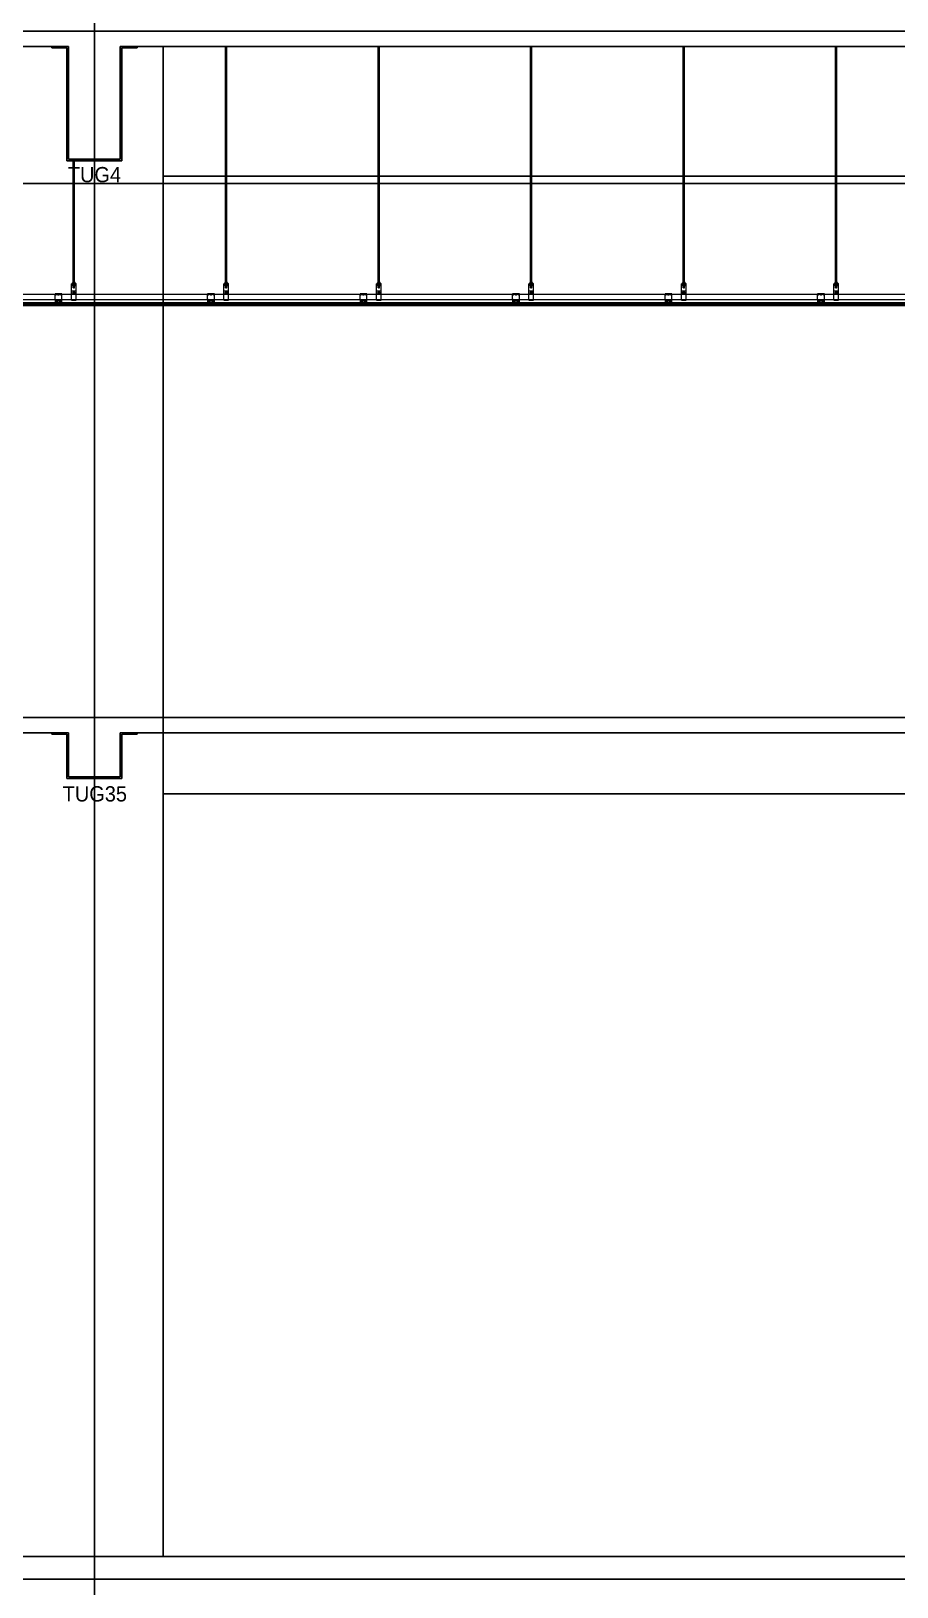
# Model space of a CAD drawing. Extents: x 152195838 to 323921156, y 365159662 to 730681027.
# Drawn here: x 161336092 to 161341769, y 365201863 to 365212063 of the extents above; entities that cross this region are included whole.
import ezdxf
from ezdxf.enums import TextEntityAlignment as Align

# ---------------------------------------------------------------- set-up
doc = ezdxf.new("R2010")
doc.units = 0
doc.header["$MEASUREMENT"] = 0
doc.linetypes.add('CEN', pattern=[63, 60, -1, 1, -1])
doc.layers.get('Defpoints').update_dxf_attribs({"linetype": 'CONTINUOUS'})
for name, color, linetype in [('4A.TEC CEN', 1, 'CEN'), ('4A.TEC 단열재', 252, 'CONTINUOUS'), ('4A.TEC 마감선 1', 6, 'CONTINUOUS'), ('ELE', 4, 'CONTINUOUS'), ('FIN', 6, 'CONTINUOUS'), ('k-BESTO', 4, 'CONTINUOUS'), ('text', 3, 'CONTINUOUS'), ('㈜SE&C 기둥', 2, 'CONTINUOUS'), ('㈜SE&C 벽체 1', 2, 'CONTINUOUS'), ('㈜SE&C 벽체 4', 7, 'CONTINUOUS')]:
    doc.layers.add(name, color=color, linetype=linetype)
doc.layers.add('CEIL', color=9, linetype='CONTINUOUS', lineweight=0)
doc.layers.add('DEFPOINT', color=135, linetype='CONTINUOUS', plot=False)
doc.styles.add('돋움', font='')
doc.styles.get('돋움').set_extended_font_data('돋움')

# ---------------------------------------------------------------- blocks, each defined once
blk = doc.blocks.new('A$C8c0c4e89')
at = {"layer": 'Defpoints'}
for p, q in [((0, 575), (760, 575)), ((380, 175), (380, 575))]:
    blk.add_line(p, q, dxfattribs=at)
at = {"layer": 'k-BESTO'}
for p, q in [((100, 475), (100, 465)), ((210, 475), (100, 475)), ((100, 475), (100, 475)), ((100, 465), (200, 465)), ((200, 465), (200, 175)), ((210, 185), (210, 475)), ((660, 475), (550, 475)), ((550, 475), (550, 185)), ((560, 175), (560, 465)), ((560, 465), (660, 465)), ((660, 465), (660, 475)), ((200, 175), (560, 175)), ((550, 185), (210, 185))]:
    blk.add_line(p, q, dxfattribs=at)
at = {"layer": 'DEFPOINT', "linetype": 'ByBlock', "style": '돋움'}
blk.add_text('TUG35', height=100, dxfattribs=at).set_placement((172, 74), align=Align.MIDDLE_LEFT)
blk = doc.blocks.new('A$C9989e60b')
at = {"layer": 'Defpoints'}
for p, q in [((0, 1014), (760, 1014)), ((380, 164), (380, 1014))]:
    blk.add_line(p, q, dxfattribs=at)
at = {"layer": 'k-BESTO'}
for p, q in [((100, 914), (100, 904)), ((210, 914), (100, 914)), ((100, 914), (100, 914)), ((100, 904), (200, 904)), ((200, 904), (200, 164)), ((210, 174), (210, 914)), ((660, 914), (550, 914)), ((550, 914), (550, 174)), ((560, 164), (560, 904)), ((560, 904), (660, 904)), ((660, 904), (660, 914)), ((200, 164), (560, 164)), ((550, 174), (210, 174))]:
    blk.add_line(p, q, dxfattribs=at)
at = {"layer": 'DEFPOINT', "linetype": 'ByBlock', "style": '돋움'}
blk.add_text('TUG4', height=100, dxfattribs=at).set_placement((206, 73), align=Align.MIDDLE_LEFT)
blk = doc.blocks.new('zw$1B78')
at = {"layer": '㈜SE&C 기둥', "color": 8, "ltscale": 0.5, "elevation": -1667}
blk.add_lwpolyline([(68950, 9900), (68950, 0)], dxfattribs=at)
at = {"layer": '㈜SE&C 벽체 1'}
for p, q in [((57670, 9900, -1667), (68330, 9900, -1667)), ((68670, 9900, -1667), (79330, 9900, -1667))]:
    blk.add_line(p, q, dxfattribs=at)
at = {"layer": '㈜SE&C 벽체 4'}
blk.add_line((68950, 9050, -1667), (79050, 9050, -1667), dxfattribs=at)
at = {"layer": 'ELE'}
blk.add_blockref('A$C9989e60b', (68120, 8986, -1667), dxfattribs=at)
blk = doc.blocks.new('zw$280B')
at = {"layer": '4A.TEC 단열재'}
blk.add_line((111800, 7850, -1667), (250, 7850, -1667), dxfattribs=at)
at = {"layer": '4A.TEC 마감선 1'}
blk.add_line((111800, 8000, -1667), (250, 8000, -1667), dxfattribs=at)

msp = doc.modelspace()

# ---------------------------------------------------------------- linework, layer by layer
at = {"layer": '4A.TEC CEN', "color": 8, "ltscale": 500}
for p, q in [((161217434.11, 365212063.33), (161448798.99, 365212063.33)), ((161217434.11, 365211063.33), (161448798.99, 365211063.33)), ((161217434.11, 365202063.33), (161448798.99, 365202063.33))]:
    msp.add_line(p, q, dxfattribs=at)
at = {"layer": '4A.TEC CEN', "color": 8, "ltscale": 500, "flags": 128}
msp.add_lwpolyline([(161336506.94, 365253346.04), (161336506.94, 365183761.87)], dxfattribs=at)
at = {"layer": 'CEIL'}
for p, q in [((161337367.21, 365210406.73), (161337367.21, 365211963.33)), ((161337376.21, 365210406.73), (161337376.21, 365211963.33)), ((161338367.21, 365210406.73), (161338367.21, 365211963.33)), ((161338376.21, 365210406.73), (161338376.21, 365211963.33)), ((161339367.21, 365210406.73), (161339367.21, 365211963.33)), ((161339376.21, 365210406.73), (161339376.21, 365211963.33)), ((161340367.21, 365210406.73), (161340367.21, 365211963.33)), ((161340376.21, 365210406.73), (161340376.21, 365211963.33)), ((161341367.21, 365210406.73), (161341367.21, 365211963.33)), ((161341376.21, 365210406.73), (161341376.21, 365211963.33)), ((161336367.21, 365210406.73), (161336367.21, 365211213.33)), ((161336376.21, 365210406.73), (161336376.21, 365211213.33)), ((161336356.71, 365210298.33), (161336356.71, 365210406.73)), ((161336386.71, 365210406.73), (161336356.71, 365210406.73)), ((161336356.71, 365210402.73), (161336386.71, 365210402.73)), ((161336385.21, 365210408.73), (161336358.21, 365210408.73)), ((161336358.21, 365210408.73), (161336358.21, 365210406.73)), ((161336358.21, 365210400.73), (161336358.21, 365210402.73)), ((161336358.21, 365210400.73), (161336385.21, 365210400.73)), ((161336362.71, 365210413.23), (161336362.71, 365210408.73)), ((161336362.71, 365210396.23), (161336362.71, 365210400.73)), ((161336378.71, 365210415.23), (161336364.71, 365210415.23)), ((161336378.71, 365210394.23), (161336364.71, 365210394.23)), ((161336367.21, 365210381.23), (161336367.21, 365210402.73)), ((161336376.21, 365210381.23), (161336376.21, 365210402.73)), ((161336380.71, 365210413.23), (161336380.71, 365210408.73)), ((161336380.71, 365210396.23), (161336380.71, 365210400.73)), ((161336385.21, 365210408.73), (161336385.21, 365210406.73)), ((161336385.21, 365210400.73), (161336385.21, 365210402.73)), ((161336386.71, 365210298.33), (161336386.71, 365210406.73)), ((161337356.71, 365210298.33), (161337356.71, 365210406.73)), ((161337386.71, 365210406.73), (161337356.71, 365210406.73)), ((161337356.71, 365210402.73), (161337386.71, 365210402.73)), ((161337385.21, 365210408.73), (161337358.21, 365210408.73)), ((161337358.21, 365210408.73), (161337358.21, 365210406.73)), ((161337358.21, 365210400.73), (161337358.21, 365210402.73)), ((161337358.21, 365210400.73), (161337385.21, 365210400.73)), ((161337362.71, 365210413.23), (161337362.71, 365210408.73)), ((161337362.71, 365210396.23), (161337362.71, 365210400.73)), ((161337378.71, 365210415.23), (161337364.71, 365210415.23)), ((161337378.71, 365210394.23), (161337364.71, 365210394.23)), ((161337367.21, 365210381.23), (161337367.21, 365210402.73)), ((161337376.21, 365210381.23), (161337376.21, 365210402.73)), ((161337380.71, 365210413.23), (161337380.71, 365210408.73)), ((161337380.71, 365210396.23), (161337380.71, 365210400.73)), ((161337385.21, 365210408.73), (161337385.21, 365210406.73)), ((161337385.21, 365210400.73), (161337385.21, 365210402.73)), ((161337386.71, 365210298.33), (161337386.71, 365210406.73)), ((161338356.71, 365210298.33), (161338356.71, 365210406.73)), ((161338386.71, 365210406.73), (161338356.71, 365210406.73)), ((161338356.71, 365210402.73), (161338386.71, 365210402.73)), ((161338385.21, 365210408.73), (161338358.21, 365210408.73)), ((161338358.21, 365210408.73), (161338358.21, 365210406.73)), ((161338358.21, 365210400.73), (161338358.21, 365210402.73)), ((161338358.21, 365210400.73), (161338385.21, 365210400.73)), ((161338362.71, 365210413.23), (161338362.71, 365210408.73)), ((161338362.71, 365210396.23), (161338362.71, 365210400.73)), ((161338378.71, 365210415.23), (161338364.71, 365210415.23)), ((161338378.71, 365210394.23), (161338364.71, 365210394.23)), ((161338367.21, 365210381.23), (161338367.21, 365210402.73)), ((161338376.21, 365210381.23), (161338376.21, 365210402.73)), ((161338380.71, 365210413.23), (161338380.71, 365210408.73)), ((161338380.71, 365210396.23), (161338380.71, 365210400.73)), ((161338385.21, 365210408.73), (161338385.21, 365210406.73)), ((161338385.21, 365210400.73), (161338385.21, 365210402.73)), ((161338386.71, 365210298.33), (161338386.71, 365210406.73)), ((161339356.71, 365210298.33), (161339356.71, 365210406.73)), ((161339386.71, 365210406.73), (161339356.71, 365210406.73)), ((161339356.71, 365210402.73), (161339386.71, 365210402.73)), ((161339385.21, 365210408.73), (161339358.21, 365210408.73)), ((161339358.21, 365210408.73), (161339358.21, 365210406.73)), ((161339358.21, 365210400.73), (161339358.21, 365210402.73)), ((161339358.21, 365210400.73), (161339385.21, 365210400.73)), ((161339362.71, 365210413.23), (161339362.71, 365210408.73)), ((161339362.71, 365210396.23), (161339362.71, 365210400.73)), ((161339378.71, 365210415.23), (161339364.71, 365210415.23)), ((161339378.71, 365210394.23), (161339364.71, 365210394.23)), ((161339367.21, 365210381.23), (161339367.21, 365210402.73)), ((161339376.21, 365210381.23), (161339376.21, 365210402.73)), ((161339380.71, 365210413.23), (161339380.71, 365210408.73)), ((161339380.71, 365210396.23), (161339380.71, 365210400.73)), ((161339385.21, 365210408.73), (161339385.21, 365210406.73)), ((161339385.21, 365210400.73), (161339385.21, 365210402.73)), ((161339386.71, 365210298.33), (161339386.71, 365210406.73)), ((161340356.71, 365210298.33), (161340356.71, 365210406.73)), ((161340386.71, 365210406.73), (161340356.71, 365210406.73)), ((161340356.71, 365210402.73), (161340386.71, 365210402.73)), ((161340385.21, 365210408.73), (161340358.21, 365210408.73)), ((161340358.21, 365210408.73), (161340358.21, 365210406.73)), ((161340358.21, 365210400.73), (161340358.21, 365210402.73)), ((161340358.21, 365210400.73), (161340385.21, 365210400.73)), ((161340362.71, 365210413.23), (161340362.71, 365210408.73)), ((161340362.71, 365210396.23), (161340362.71, 365210400.73)), ((161340378.71, 365210415.23), (161340364.71, 365210415.23)), ((161340378.71, 365210394.23), (161340364.71, 365210394.23)), ((161340367.21, 365210381.23), (161340367.21, 365210402.73)), ((161340376.21, 365210381.23), (161340376.21, 365210402.73)), ((161340380.71, 365210413.23), (161340380.71, 365210408.73)), ((161340380.71, 365210396.23), (161340380.71, 365210400.73)), ((161340385.21, 365210408.73), (161340385.21, 365210406.73)), ((161340385.21, 365210400.73), (161340385.21, 365210402.73)), ((161340386.71, 365210298.33), (161340386.71, 365210406.73)), ((161341356.71, 365210298.33), (161341356.71, 365210406.73)), ((161341386.71, 365210406.73), (161341356.71, 365210406.73)), ((161341356.71, 365210402.73), (161341386.71, 365210402.73)), ((161341385.21, 365210408.73), (161341358.21, 365210408.73)), ((161341358.21, 365210408.73), (161341358.21, 365210406.73)), ((161341358.21, 365210400.73), (161341358.21, 365210402.73)), ((161341358.21, 365210400.73), (161341385.21, 365210400.73)), ((161341362.71, 365210413.23), (161341362.71, 365210408.73)), ((161341362.71, 365210396.23), (161341362.71, 365210400.73)), ((161341378.71, 365210415.23), (161341364.71, 365210415.23)), ((161341378.71, 365210394.23), (161341364.71, 365210394.23)), ((161341367.21, 365210381.23), (161341367.21, 365210402.73)), ((161341376.21, 365210381.23), (161341376.21, 365210402.73)), ((161341380.71, 365210413.23), (161341380.71, 365210408.73)), ((161341380.71, 365210396.23), (161341380.71, 365210400.73)), ((161341385.21, 365210408.73), (161341385.21, 365210406.73)), ((161341385.21, 365210400.73), (161341385.21, 365210402.73)), ((161341386.71, 365210298.33), (161341386.71, 365210406.73)), ((161336249.21, 365210306.33), (161336249.21, 365210341.33)), ((161336294.21, 365210341.33), (161336249.21, 365210341.33)), ((161336252.1, 365210332.33), (161336249.21, 365210332.33)), ((161336254.21, 365210301.33), (161336249.21, 365210306.33)), ((161336249.21, 365210301.33), (161336249.21, 365210282.33)), ((161336254.21, 365210301.33), (161336249.21, 365210301.33)), ((161336251.21, 365210299.33), (161336251.21, 365210284.33)), ((161336254.21, 365210299.33), (161336251.21, 365210299.33)), ((161336292.21, 365210293.33), (161336251.21, 365210293.33)), ((161336256.21, 365210332.33), (161336253.19, 365210332.33)), ((161336254.21, 365210299.33), (161336254.21, 365210301.33)), ((161336256.21, 365210337.06), (161336256.21, 365210341.33)), ((161336256.21, 365210332.33), (161336256.21, 365210335.7)), ((161336268.21, 365210337.06), (161336268.21, 365210341.33)), ((161336268.21, 365210332.33), (161336268.21, 365210335.7)), ((161336271.42, 365210332.33), (161336268.21, 365210332.33)), ((161336275.21, 365210332.33), (161336272.78, 365210332.33)), ((161336275.21, 365210337.06), (161336275.21, 365210341.33)), ((161336275.21, 365210332.33), (161336275.21, 365210335.7)), ((161336287.21, 365210337.06), (161336287.21, 365210341.33)), ((161336287.21, 365210332.33), (161336287.21, 365210335.7)), ((161336289.65, 365210332.33), (161336287.21, 365210332.33)), ((161336289.21, 365210301.33), (161336294.21, 365210306.33)), ((161336294.21, 365210301.33), (161336289.21, 365210301.33)), ((161336289.21, 365210299.33), (161336289.21, 365210301.33)), ((161336292.21, 365210299.33), (161336289.21, 365210299.33)), ((161336294.21, 365210332.33), (161336291.28, 365210332.33)), ((161336292.21, 365210284.33), (161336292.21, 365210299.33)), ((161336294.21, 365210306.33), (161336294.21, 365210341.33)), ((161336294.21, 365210282.33), (161336294.21, 365210301.33)), ((161336386.71, 365210359.14), (161336356.71, 365210359.14)), ((161336356.71, 365210298.33), (161336386.71, 365210298.33)), ((161336364.71, 365210346.64), (161336378.71, 365210346.64)), ((161336374.21, 365210379.23), (161336369.21, 365210379.23)), ((161336371.71, 365210340.07), (161336371.71, 365210353.64)), ((161337294.21, 365210341.33), (161337249.21, 365210341.33)), ((161337249.21, 365210306.33), (161337249.21, 365210341.33)), ((161337252.1, 365210332.33), (161337249.21, 365210332.33)), ((161337254.21, 365210301.33), (161337249.21, 365210306.33)), ((161337254.21, 365210301.33), (161337249.21, 365210301.33)), ((161337249.21, 365210301.33), (161337249.21, 365210282.33)), ((161337254.21, 365210299.33), (161337251.21, 365210299.33)), ((161337251.21, 365210299.33), (161337251.21, 365210284.33)), ((161337292.21, 365210293.33), (161337251.21, 365210293.33)), ((161337256.21, 365210332.33), (161337253.19, 365210332.33)), ((161337254.21, 365210299.33), (161337254.21, 365210301.33)), ((161337256.21, 365210337.06), (161337256.21, 365210341.33)), ((161337256.21, 365210332.33), (161337256.21, 365210335.7)), ((161337268.21, 365210337.06), (161337268.21, 365210341.33)), ((161337268.21, 365210332.33), (161337268.21, 365210335.7)), ((161337271.42, 365210332.33), (161337268.21, 365210332.33)), ((161337275.21, 365210332.33), (161337272.78, 365210332.33)), ((161337275.21, 365210337.06), (161337275.21, 365210341.33)), ((161337275.21, 365210332.33), (161337275.21, 365210335.7)), ((161337287.21, 365210337.06), (161337287.21, 365210341.33)), ((161337287.21, 365210332.33), (161337287.21, 365210335.7)), ((161337289.65, 365210332.33), (161337287.21, 365210332.33)), ((161337289.21, 365210301.33), (161337294.21, 365210306.33)), ((161337289.21, 365210299.33), (161337289.21, 365210301.33)), ((161337294.21, 365210301.33), (161337289.21, 365210301.33)), ((161337292.21, 365210299.33), (161337289.21, 365210299.33)), ((161337294.21, 365210332.33), (161337291.28, 365210332.33)), ((161337292.21, 365210284.33), (161337292.21, 365210299.33)), ((161337294.21, 365210306.33), (161337294.21, 365210341.33)), ((161337294.21, 365210282.33), (161337294.21, 365210301.33)), ((161337386.71, 365210359.14), (161337356.71, 365210359.14)), ((161337356.71, 365210298.33), (161337386.71, 365210298.33)), ((161337364.71, 365210346.64), (161337378.71, 365210346.64)), ((161337374.21, 365210379.23), (161337369.21, 365210379.23)), ((161337371.71, 365210340.07), (161337371.71, 365210353.64)), ((161338249.21, 365210306.33), (161338249.21, 365210341.33)), ((161338294.21, 365210341.33), (161338249.21, 365210341.33)), ((161338252.1, 365210332.33), (161338249.21, 365210332.33)), ((161338254.21, 365210301.33), (161338249.21, 365210306.33)), ((161338249.21, 365210301.33), (161338249.21, 365210282.33)), ((161338254.21, 365210301.33), (161338249.21, 365210301.33)), ((161338251.21, 365210299.33), (161338251.21, 365210284.33)), ((161338254.21, 365210299.33), (161338251.21, 365210299.33)), ((161338292.21, 365210293.33), (161338251.21, 365210293.33)), ((161338256.21, 365210332.33), (161338253.19, 365210332.33)), ((161338254.21, 365210299.33), (161338254.21, 365210301.33)), ((161338256.21, 365210337.06), (161338256.21, 365210341.33)), ((161338256.21, 365210332.33), (161338256.21, 365210335.7)), ((161338268.21, 365210337.06), (161338268.21, 365210341.33)), ((161338268.21, 365210332.33), (161338268.21, 365210335.7)), ((161338271.42, 365210332.33), (161338268.21, 365210332.33)), ((161338275.21, 365210332.33), (161338272.78, 365210332.33)), ((161338275.21, 365210337.06), (161338275.21, 365210341.33)), ((161338275.21, 365210332.33), (161338275.21, 365210335.7)), ((161338287.21, 365210337.06), (161338287.21, 365210341.33)), ((161338287.21, 365210332.33), (161338287.21, 365210335.7)), ((161338289.65, 365210332.33), (161338287.21, 365210332.33)), ((161338289.21, 365210301.33), (161338294.21, 365210306.33)), ((161338294.21, 365210301.33), (161338289.21, 365210301.33)), ((161338289.21, 365210299.33), (161338289.21, 365210301.33)), ((161338292.21, 365210299.33), (161338289.21, 365210299.33)), ((161338294.21, 365210332.33), (161338291.28, 365210332.33)), ((161338292.21, 365210284.33), (161338292.21, 365210299.33)), ((161338294.21, 365210306.33), (161338294.21, 365210341.33)), ((161338294.21, 365210282.33), (161338294.21, 365210301.33)), ((161338386.71, 365210359.14), (161338356.71, 365210359.14)), ((161338356.71, 365210298.33), (161338386.71, 365210298.33)), ((161338364.71, 365210346.64), (161338378.71, 365210346.64)), ((161338374.21, 365210379.23), (161338369.21, 365210379.23)), ((161338371.71, 365210340.07), (161338371.71, 365210353.64)), ((161339294.21, 365210341.33), (161339249.21, 365210341.33)), ((161339249.21, 365210306.33), (161339249.21, 365210341.33)), ((161339252.1, 365210332.33), (161339249.21, 365210332.33)), ((161339254.21, 365210301.33), (161339249.21, 365210306.33)), ((161339254.21, 365210301.33), (161339249.21, 365210301.33)), ((161339249.21, 365210301.33), (161339249.21, 365210282.33)), ((161339254.21, 365210299.33), (161339251.21, 365210299.33)), ((161339251.21, 365210299.33), (161339251.21, 365210284.33)), ((161339292.21, 365210293.33), (161339251.21, 365210293.33)), ((161339256.21, 365210332.33), (161339253.19, 365210332.33)), ((161339254.21, 365210299.33), (161339254.21, 365210301.33)), ((161339256.21, 365210337.06), (161339256.21, 365210341.33)), ((161339256.21, 365210332.33), (161339256.21, 365210335.7)), ((161339268.21, 365210337.06), (161339268.21, 365210341.33)), ((161339268.21, 365210332.33), (161339268.21, 365210335.7)), ((161339271.42, 365210332.33), (161339268.21, 365210332.33)), ((161339275.21, 365210332.33), (161339272.78, 365210332.33)), ((161339275.21, 365210337.06), (161339275.21, 365210341.33)), ((161339275.21, 365210332.33), (161339275.21, 365210335.7)), ((161339287.21, 365210337.06), (161339287.21, 365210341.33)), ((161339287.21, 365210332.33), (161339287.21, 365210335.7)), ((161339289.65, 365210332.33), (161339287.21, 365210332.33)), ((161339289.21, 365210301.33), (161339294.21, 365210306.33)), ((161339289.21, 365210299.33), (161339289.21, 365210301.33)), ((161339294.21, 365210301.33), (161339289.21, 365210301.33)), ((161339292.21, 365210299.33), (161339289.21, 365210299.33)), ((161339294.21, 365210332.33), (161339291.28, 365210332.33)), ((161339292.21, 365210284.33), (161339292.21, 365210299.33)), ((161339294.21, 365210306.33), (161339294.21, 365210341.33)), ((161339294.21, 365210282.33), (161339294.21, 365210301.33)), ((161339386.71, 365210359.14), (161339356.71, 365210359.14)), ((161339356.71, 365210298.33), (161339386.71, 365210298.33)), ((161339364.71, 365210346.64), (161339378.71, 365210346.64)), ((161339374.21, 365210379.23), (161339369.21, 365210379.23)), ((161339371.71, 365210340.07), (161339371.71, 365210353.64)), ((161340249.21, 365210306.33), (161340249.21, 365210341.33)), ((161340294.21, 365210341.33), (161340249.21, 365210341.33)), ((161340252.1, 365210332.33), (161340249.21, 365210332.33)), ((161340254.21, 365210301.33), (161340249.21, 365210306.33)), ((161340249.21, 365210301.33), (161340249.21, 365210282.33)), ((161340254.21, 365210301.33), (161340249.21, 365210301.33)), ((161340251.21, 365210299.33), (161340251.21, 365210284.33)), ((161340254.21, 365210299.33), (161340251.21, 365210299.33)), ((161340292.21, 365210293.33), (161340251.21, 365210293.33)), ((161340256.21, 365210332.33), (161340253.19, 365210332.33)), ((161340254.21, 365210299.33), (161340254.21, 365210301.33)), ((161340256.21, 365210337.06), (161340256.21, 365210341.33)), ((161340256.21, 365210332.33), (161340256.21, 365210335.7)), ((161340268.21, 365210337.06), (161340268.21, 365210341.33)), ((161340268.21, 365210332.33), (161340268.21, 365210335.7)), ((161340271.42, 365210332.33), (161340268.21, 365210332.33)), ((161340275.21, 365210332.33), (161340272.78, 365210332.33)), ((161340275.21, 365210337.06), (161340275.21, 365210341.33)), ((161340275.21, 365210332.33), (161340275.21, 365210335.7)), ((161340287.21, 365210337.06), (161340287.21, 365210341.33)), ((161340287.21, 365210332.33), (161340287.21, 365210335.7)), ((161340289.65, 365210332.33), (161340287.21, 365210332.33)), ((161340289.21, 365210301.33), (161340294.21, 365210306.33)), ((161340294.21, 365210301.33), (161340289.21, 365210301.33)), ((161340289.21, 365210299.33), (161340289.21, 365210301.33)), ((161340292.21, 365210299.33), (161340289.21, 365210299.33)), ((161340294.21, 365210332.33), (161340291.28, 365210332.33)), ((161340292.21, 365210284.33), (161340292.21, 365210299.33)), ((161340294.21, 365210306.33), (161340294.21, 365210341.33)), ((161340294.21, 365210282.33), (161340294.21, 365210301.33)), ((161340386.71, 365210359.14), (161340356.71, 365210359.14)), ((161340356.71, 365210298.33), (161340386.71, 365210298.33)), ((161340364.71, 365210346.64), (161340378.71, 365210346.64)), ((161340374.21, 365210379.23), (161340369.21, 365210379.23)), ((161340371.71, 365210340.07), (161340371.71, 365210353.64)), ((161341294.21, 365210341.33), (161341249.21, 365210341.33)), ((161341249.21, 365210306.33), (161341249.21, 365210341.33)), ((161341252.1, 365210332.33), (161341249.21, 365210332.33)), ((161341254.21, 365210301.33), (161341249.21, 365210306.33)), ((161341254.21, 365210301.33), (161341249.21, 365210301.33)), ((161341249.21, 365210301.33), (161341249.21, 365210282.33)), ((161341254.21, 365210299.33), (161341251.21, 365210299.33)), ((161341251.21, 365210299.33), (161341251.21, 365210284.33)), ((161341292.21, 365210293.33), (161341251.21, 365210293.33)), ((161341256.21, 365210332.33), (161341253.19, 365210332.33)), ((161341254.21, 365210299.33), (161341254.21, 365210301.33)), ((161341256.21, 365210337.06), (161341256.21, 365210341.33)), ((161341256.21, 365210332.33), (161341256.21, 365210335.7)), ((161341268.21, 365210337.06), (161341268.21, 365210341.33)), ((161341268.21, 365210332.33), (161341268.21, 365210335.7)), ((161341271.42, 365210332.33), (161341268.21, 365210332.33)), ((161341275.21, 365210332.33), (161341272.78, 365210332.33)), ((161341275.21, 365210337.06), (161341275.21, 365210341.33)), ((161341275.21, 365210332.33), (161341275.21, 365210335.7)), ((161341287.21, 365210337.06), (161341287.21, 365210341.33)), ((161341287.21, 365210332.33), (161341287.21, 365210335.7)), ((161341289.65, 365210332.33), (161341287.21, 365210332.33)), ((161341289.21, 365210301.33), (161341294.21, 365210306.33)), ((161341289.21, 365210299.33), (161341289.21, 365210301.33)), ((161341294.21, 365210301.33), (161341289.21, 365210301.33)), ((161341292.21, 365210299.33), (161341289.21, 365210299.33)), ((161341294.21, 365210332.33), (161341291.28, 365210332.33)), ((161341292.21, 365210284.33), (161341292.21, 365210299.33)), ((161341294.21, 365210306.33), (161341294.21, 365210341.33)), ((161341294.21, 365210282.33), (161341294.21, 365210301.33)), ((161341386.71, 365210359.14), (161341356.71, 365210359.14)), ((161341356.71, 365210298.33), (161341386.71, 365210298.33)), ((161341364.71, 365210346.64), (161341378.71, 365210346.64)), ((161341374.21, 365210379.23), (161341369.21, 365210379.23)), ((161341371.71, 365210340.07), (161341371.71, 365210353.64)), ((161336249.21, 365210282.33), (161336255.21, 365210282.33)), ((161336251.21, 365210284.33), (161336253.5, 365210284.33)), ((161336265.21, 365210282.33), (161336278.21, 365210282.33)), ((161336266.92, 365210284.33), (161336276.5, 365210284.33)), ((161336288.21, 365210282.33), (161336294.21, 365210282.33)), ((161336289.92, 365210284.33), (161336292.21, 365210284.33)), ((161337249.21, 365210282.33), (161337255.21, 365210282.33)), ((161337251.21, 365210284.33), (161337253.5, 365210284.33)), ((161337265.21, 365210282.33), (161337278.21, 365210282.33)), ((161337266.92, 365210284.33), (161337276.5, 365210284.33)), ((161337288.21, 365210282.33), (161337294.21, 365210282.33)), ((161337289.92, 365210284.33), (161337292.21, 365210284.33)), ((161338249.21, 365210282.33), (161338255.21, 365210282.33)), ((161338251.21, 365210284.33), (161338253.5, 365210284.33)), ((161338265.21, 365210282.33), (161338278.21, 365210282.33)), ((161338266.92, 365210284.33), (161338276.5, 365210284.33)), ((161338288.21, 365210282.33), (161338294.21, 365210282.33)), ((161338289.92, 365210284.33), (161338292.21, 365210284.33)), ((161339249.21, 365210282.33), (161339255.21, 365210282.33)), ((161339251.21, 365210284.33), (161339253.5, 365210284.33)), ((161339265.21, 365210282.33), (161339278.21, 365210282.33)), ((161339266.92, 365210284.33), (161339276.5, 365210284.33)), ((161339288.21, 365210282.33), (161339294.21, 365210282.33)), ((161339289.92, 365210284.33), (161339292.21, 365210284.33)), ((161340249.21, 365210282.33), (161340255.21, 365210282.33)), ((161340251.21, 365210284.33), (161340253.5, 365210284.33)), ((161340265.21, 365210282.33), (161340278.21, 365210282.33)), ((161340266.92, 365210284.33), (161340276.5, 365210284.33)), ((161340288.21, 365210282.33), (161340294.21, 365210282.33)), ((161340289.92, 365210284.33), (161340292.21, 365210284.33)), ((161341249.21, 365210282.33), (161341255.21, 365210282.33)), ((161341251.21, 365210284.33), (161341253.5, 365210284.33)), ((161341265.21, 365210282.33), (161341278.21, 365210282.33)), ((161341266.92, 365210284.33), (161341276.5, 365210284.33)), ((161341288.21, 365210282.33), (161341294.21, 365210282.33)), ((161341289.92, 365210284.33), (161341292.21, 365210284.33))]:
    msp.add_line(p, q, dxfattribs=at)
for points in [[(161272081.94, 365210339.33), (161358686.94, 365210339.33)], [(161358686.94, 365210301.33), (161272081.94, 365210301.33)]]:
    msp.add_lwpolyline(points, dxfattribs=at)
for centre, radius in [((161336371.71, 365210346.64), 7), ((161336371.71, 365210346.64), 5), ((161337371.71, 365210346.64), 7), ((161337371.71, 365210346.64), 5), ((161338371.71, 365210346.64), 7), ((161338371.71, 365210346.64), 5), ((161339371.71, 365210346.64), 7), ((161339371.71, 365210346.64), 5), ((161340371.71, 365210346.64), 7), ((161340371.71, 365210346.64), 5), ((161341371.71, 365210346.64), 7), ((161341371.71, 365210346.64), 5)]:
    msp.add_circle(centre, radius, dxfattribs=at)
for centre, radius, start, end in [((161336364.71, 365210413.23), 2, 90, 180), ((161336364.71, 365210396.23), 2, 180, 270), ((161336378.71, 365210413.23), 2, 0, 90), ((161336378.71, 365210396.23), 2, 270, 0), ((161337364.71, 365210413.23), 2, 90, 180), ((161337364.71, 365210396.23), 2, 180, 270), ((161337378.71, 365210413.23), 2, 0, 90), ((161337378.71, 365210396.23), 2, 270, 0), ((161338364.71, 365210413.23), 2, 90, 180), ((161338364.71, 365210396.23), 2, 180, 270), ((161338378.71, 365210413.23), 2, 0, 90), ((161338378.71, 365210396.23), 2, 270, 0), ((161339364.71, 365210413.23), 2, 90, 180), ((161339364.71, 365210396.23), 2, 180, 270), ((161339378.71, 365210413.23), 2, 0, 90), ((161339378.71, 365210396.23), 2, 270, 0), ((161340364.71, 365210413.23), 2, 90, 180), ((161340364.71, 365210396.23), 2, 180, 270), ((161340378.71, 365210413.23), 2, 0, 90), ((161340378.71, 365210396.23), 2, 270, 0), ((161341364.71, 365210413.23), 2, 90, 180), ((161341364.71, 365210396.23), 2, 180, 270), ((161341378.71, 365210413.23), 2, 0, 90), ((161341378.71, 365210396.23), 2, 270, 0), ((161336260.21, 365210282.33), 7, 16.601548, 163.398452), ((161336260.21, 365210282.33), 5, 0, 180), ((161336283.21, 365210282.33), 7, 16.601548, 163.398452), ((161336283.21, 365210282.33), 5, 0, 180), ((161336369.21, 365210381.23), 2, 180, 270), ((161336374.21, 365210381.23), 2, 270, 0), ((161336374.21, 365210381.23), 2, 270, 0), ((161337260.21, 365210282.33), 7, 16.601548, 163.398452), ((161337260.21, 365210282.33), 5, 0, 180), ((161337283.21, 365210282.33), 7, 16.601548, 163.398452), ((161337283.21, 365210282.33), 5, 0, 180), ((161337369.21, 365210381.23), 2, 180, 270), ((161337374.21, 365210381.23), 2, 270, 0), ((161337374.21, 365210381.23), 2, 270, 0), ((161338260.21, 365210282.33), 7, 16.601548, 163.398452), ((161338260.21, 365210282.33), 5, 0, 180), ((161338283.21, 365210282.33), 7, 16.601548, 163.398452), ((161338283.21, 365210282.33), 5, 0, 180), ((161338369.21, 365210381.23), 2, 180, 270), ((161338374.21, 365210381.23), 2, 270, 0), ((161338374.21, 365210381.23), 2, 270, 0), ((161339260.21, 365210282.33), 7, 16.601548, 163.398452), ((161339260.21, 365210282.33), 5, 0, 180), ((161339283.21, 365210282.33), 7, 16.601548, 163.398452), ((161339283.21, 365210282.33), 5, 0, 180), ((161339369.21, 365210381.23), 2, 180, 270), ((161339374.21, 365210381.23), 2, 270, 0), ((161339374.21, 365210381.23), 2, 270, 0), ((161340260.21, 365210282.33), 7, 16.601548, 163.398452), ((161340260.21, 365210282.33), 5, 0, 180), ((161340283.21, 365210282.33), 7, 16.601548, 163.398452), ((161340283.21, 365210282.33), 5, 0, 180), ((161340369.21, 365210381.23), 2, 180, 270), ((161340374.21, 365210381.23), 2, 270, 0), ((161340374.21, 365210381.23), 2, 270, 0), ((161341260.21, 365210282.33), 7, 16.601548, 163.398452), ((161341260.21, 365210282.33), 5, 0, 180), ((161341283.21, 365210282.33), 7, 16.601548, 163.398452), ((161341283.21, 365210282.33), 5, 0, 180), ((161341369.21, 365210381.23), 2, 180, 270), ((161341374.21, 365210381.23), 2, 270, 0), ((161341374.21, 365210381.23), 2, 270, 0)]:
    msp.add_arc(centre, radius, start, end, dxfattribs=at)
at = {"layer": 'FIN'}
for p, q in [((161358711.94, 365210282.33), (161272056.94, 365210282.33)), ((161358711.94, 365210272.83), (161272056.94, 365210272.83)), ((161358711.94, 365210263.33), (161272056.94, 365210263.33))]:
    msp.add_line(p, q, dxfattribs=at)
at = {"layer": '㈜SE&C 기둥', "color": 8, "ltscale": 0.5}
msp.add_line((161336956.94, 365207463.33), (161336956.94, 365202063.33), dxfattribs=at)
at = {"layer": '㈜SE&C 벽체 1'}
for p, q in [((161268056.94, 365207563.33), (161359081.94, 365207563.33)), ((161325676.94, 365207463.33), (161336336.94, 365207463.33)), ((161336676.94, 365207463.33), (161347336.94, 365207463.33))]:
    msp.add_line(p, q, dxfattribs=at)
at = {"layer": '㈜SE&C 벽체 4'}
msp.add_line((161336956.94, 365207063.33), (161347056.94, 365207063.33), dxfattribs=at)

# ---------------------------------------------------------------- block references
at = {"layer": 'ELE'}
msp.add_blockref('A$C8c0c4e89', (161336126.95, 365206988.63), dxfattribs=at)
at = {"layer": 'text'}
for name, p in [('zw$1B78', (161268006.94, 365202063.33, 1666.67)), ('zw$280B', (161268006.94, 365194063.33, 1666.67))]:
    msp.add_blockref(name, p, dxfattribs=at)

doc.saveas('drawing.dxf')
